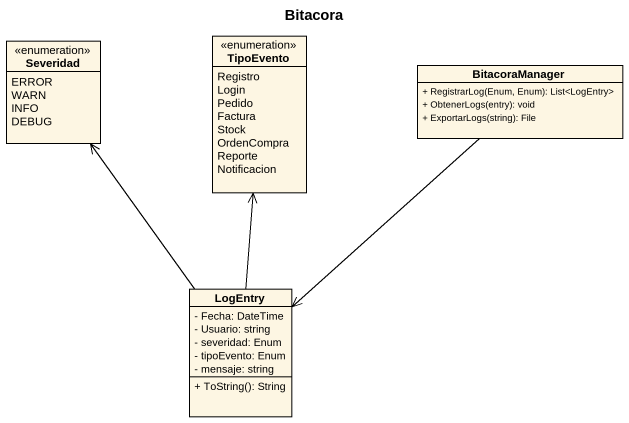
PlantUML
@startuml
title Bitacora
hide circle
hide empty members
skinparam classAttributeIconSize 0
enum Severidad {
  ERROR
  WARN
  INFO
  DEBUG
}
enum TipoEvento {
  Registro
  Login
  Pedido
  Factura
  Stock
  OrdenCompra
  Reporte
  Notificacion
}
class BitacoraManager {
  + RegistrarLog(Enum, Enum): List<LogEntry>
  + ObtenerLogs(entry): void
  + ExportarLogs(string): File
}
class LogEntry {
  - Fecha: DateTime
  - Usuario: string
  - severidad: Enum
  - tipoEvento: Enum
  - mensaje: string
  + ToString(): String
}
BitacoraManager --> LogEntry
LogEntry -up-> Severidad
LogEntry -up-> TipoEvento
@enduml
